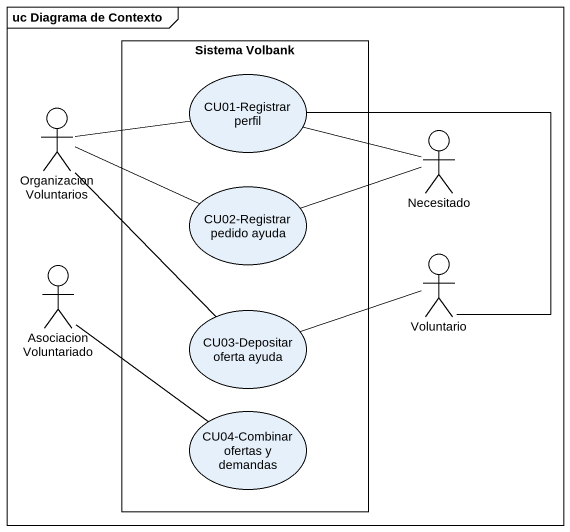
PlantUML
@startuml
mainframe uc Diagrama de Contexto
rectangle "Sistema Volbank" as Sistema_Volbank {
  usecase "CU01-Registrar perfil" as CU01_Registrar_perfil
  usecase "CU02-Registrar pedido ayuda" as CU02_Registrar_pedido_ayuda
  usecase "CU03-Depositar oferta ayuda" as CU03_Depositar_oferta_ayuda
  usecase "CU04-Combinar ofertas y demandas" as CU04_Combinar_ofertas_y
}
actor "Organizacion Voluntarios" as Organizacion_Voluntarios
actor Necesitado
actor Voluntario
actor "Asociacion Voluntariado" as Asociacion_Voluntariado
Organizacion_Voluntarios -right- CU01_Registrar_perfil
Organizacion_Voluntarios -right- CU02_Registrar_pedido_ayuda
Organizacion_Voluntarios -- CU03_Depositar_oferta_ayuda
Necesitado -left- CU01_Registrar_perfil
Necesitado -left- CU02_Registrar_pedido_ayuda
Voluntario -up- CU01_Registrar_perfil
Voluntario -left- CU03_Depositar_oferta_ayuda
Asociacion_Voluntariado -- CU04_Combinar_ofertas_y
@enduml
